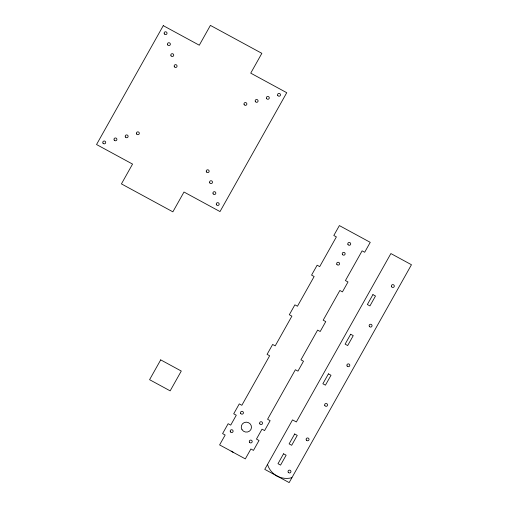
<?xml version="1.0" encoding="UTF-8"?>
<svg xmlns="http://www.w3.org/2000/svg" width="508" height="508" viewBox="0 0 508 508"><rect width="100%" height="100%" fill="white"/><g stroke="black" fill="none" stroke-linecap="round" stroke-linejoin="round"><path stroke-width="0.76" d="M267.513 464.471L292.525 419.887L296.342 421.964L390.881 253.556L411.461 264.731L289.154 482.6L264.757 469.354L267.513 464.471A19.571 18.929 16.4 0 0 276.86 475.926M232.461 451.904L245.326 458.889L250.889 448.983L253.46 450.38L259.023 440.474L256.445 439.077L262.007 429.171L264.579 430.568L270.142 420.662L267.57 419.265L295.377 369.735L297.948 371.126L303.511 361.22L300.939 359.823L317.621 330.105L320.192 331.502L325.755 321.596L323.183 320.199L339.865 290.481L342.436 291.878L347.999 281.972L345.427 280.575L362.109 250.857L364.68 252.254L370.243 242.348L339.376 225.584L333.813 235.49L336.385 236.887L319.703 266.605L317.132 265.208L311.569 275.114L314.141 276.511L297.459 306.229L294.881 304.832L289.325 314.744L291.897 316.135L275.209 345.859L272.637 344.462L267.081 354.368L269.653 355.765L241.846 405.295L239.274 403.898L233.712 413.804L236.284 415.201L230.721 425.107L228.149 423.71L222.587 433.616L225.165 435.013L219.602 444.919L233.667 452.507M231.115 451.104L232.366 451.847M291.897 477.71A19.596 18.955 16.4 0 1 276.955 475.977M163.271 25.654L96.539 144.532L132.55 164.084L121.431 183.896L172.872 211.836L183.998 192.024L220.008 211.576L286.741 92.704L250.73 73.146L261.855 53.334L210.407 25.4L199.288 45.212L163.271 25.654M160.706 359.874L149.581 379.686L170.161 390.855L181.28 371.043L160.706 359.874M283.559 453.796L277.997 463.702L280.568 465.099L286.131 455.193L283.559 453.796M294.684 433.984L289.122 443.89L291.694 445.287L297.256 435.381L294.684 433.984M328.435 373.863L322.872 383.769L325.444 385.166L331.006 375.26L328.435 373.863M350.679 334.239L345.116 344.145L347.688 345.542L353.25 335.636L350.679 334.239M372.923 294.615L367.36 304.521L369.932 305.918L375.495 296.012L372.923 294.615M259.829 423.85A1.467 1.416 16.4 0 0 262.363 423.831A1.467 1.416 16.4 0 0 261.036 421.71A1.467 1.416 16.4 0 0 259.829 423.85M230.41 431.87A1.467 1.416 16.4 0 0 232.943 431.844A1.467 1.416 16.4 0 0 231.616 429.724A1.467 1.416 16.4 0 0 230.41 431.87M242.005 429.666A5.131 4.959 16.4 0 0 250.869 429.584A5.131 4.959 16.4 0 0 246.221 422.161A5.131 4.959 16.4 0 0 242.005 429.666M249.511 442.239A1.467 1.416 16.4 0 0 252.038 442.214A1.467 1.416 16.4 0 0 250.711 440.093A1.467 1.416 16.4 0 0 249.511 442.239M240.735 413.48A1.467 1.416 16.4 0 0 243.262 413.455A1.467 1.416 16.4 0 0 241.935 411.334A1.467 1.416 16.4 0 0 240.735 413.48M342.443 254.502A1.467 1.416 16.4 0 0 344.97 254.476A1.467 1.416 16.4 0 0 343.643 252.355A1.467 1.416 16.4 0 0 342.443 254.502M336.88 264.408A1.467 1.416 16.4 0 0 339.414 264.382A1.467 1.416 16.4 0 0 338.087 262.261A1.467 1.416 16.4 0 0 336.88 264.408M347.999 244.596A1.467 1.416 16.4 0 0 350.533 244.57A1.467 1.416 16.4 0 0 349.206 242.449A1.467 1.416 16.4 0 0 347.999 244.596M213.131 193.834A1.467 1.416 16.4 0 0 215.659 193.808A1.467 1.416 16.4 0 0 214.332 191.687A1.467 1.416 16.4 0 0 213.131 193.834M209.785 182.88A1.467 1.416 16.4 0 0 212.319 182.855A1.467 1.416 16.4 0 0 210.991 180.734A1.467 1.416 16.4 0 0 209.785 182.88M206.445 171.926A1.467 1.416 16.4 0 0 208.972 171.901A1.467 1.416 16.4 0 0 207.645 169.78A1.467 1.416 16.4 0 0 206.445 171.926M216.471 204.787A1.467 1.416 16.4 0 0 219.005 204.762A1.467 1.416 16.4 0 0 217.678 202.648A1.467 1.416 16.4 0 0 216.471 204.787M102.997 143.154A1.467 1.416 16.4 0 0 105.531 143.129A1.467 1.416 16.4 0 0 104.203 141.008A1.467 1.416 16.4 0 0 102.997 143.154M114.211 140.1A1.467 1.416 16.4 0 0 116.738 140.075A1.467 1.416 16.4 0 0 115.411 137.954A1.467 1.416 16.4 0 0 114.211 140.1M125.419 137.046A1.467 1.416 16.4 0 0 127.946 137.02A1.467 1.416 16.4 0 0 126.619 134.899A1.467 1.416 16.4 0 0 125.419 137.046M136.627 133.991A1.467 1.416 16.4 0 0 139.154 133.966A1.467 1.416 16.4 0 0 137.827 131.851A1.467 1.416 16.4 0 0 136.627 133.991M244.17 104.686A1.467 1.416 16.4 0 0 246.697 104.667A1.467 1.416 16.4 0 0 245.37 102.546A1.467 1.416 16.4 0 0 244.17 104.686M255.378 101.632A1.467 1.416 16.4 0 0 257.905 101.613A1.467 1.416 16.4 0 0 256.578 99.492A1.467 1.416 16.4 0 0 255.378 101.632M266.586 98.584A1.467 1.416 16.4 0 0 269.113 98.558A1.467 1.416 16.4 0 0 267.786 96.437A1.467 1.416 16.4 0 0 266.586 98.584M277.793 95.529A1.467 1.416 16.4 0 0 280.321 95.504A1.467 1.416 16.4 0 0 278.994 93.383A1.467 1.416 16.4 0 0 277.793 95.529M174.358 66.777A1.467 1.416 16.4 0 0 176.886 66.751A1.467 1.416 16.4 0 0 175.558 64.637A1.467 1.416 16.4 0 0 174.358 66.777M171.012 55.823A1.467 1.416 16.4 0 0 173.546 55.797A1.467 1.416 16.4 0 0 172.218 53.677A1.467 1.416 16.4 0 0 171.012 55.823M167.672 44.869A1.467 1.416 16.4 0 0 170.199 44.844A1.467 1.416 16.4 0 0 168.872 42.723A1.467 1.416 16.4 0 0 167.672 44.869M164.325 33.909A1.467 1.416 16.4 0 0 166.859 33.89A1.467 1.416 16.4 0 0 165.532 31.769A1.467 1.416 16.4 0 0 164.325 33.909M324.86 405.638A1.467 1.416 16.4 0 0 327.393 405.613A1.467 1.416 16.4 0 0 326.066 403.492A1.467 1.416 16.4 0 0 324.86 405.638M347.104 366.014A1.467 1.416 16.4 0 0 349.637 365.989A1.467 1.416 16.4 0 0 348.31 363.868A1.467 1.416 16.4 0 0 347.104 366.014M369.348 326.39A1.467 1.416 16.4 0 0 371.881 326.365A1.467 1.416 16.4 0 0 370.554 324.244A1.467 1.416 16.4 0 0 369.348 326.39M288.239 472.281A1.467 1.416 16.4 0 0 290.773 472.256A1.467 1.416 16.4 0 0 289.446 470.135A1.467 1.416 16.4 0 0 288.239 472.281M391.598 286.766A1.467 1.416 16.4 0 0 394.125 286.741A1.467 1.416 16.4 0 0 392.798 284.62A1.467 1.416 16.4 0 0 391.598 286.766M306.33 440.093A1.467 1.416 16.4 0 0 308.864 440.068A1.467 1.416 16.4 0 0 307.537 437.947A1.467 1.416 16.4 0 0 306.33 440.093"/></g></svg>
